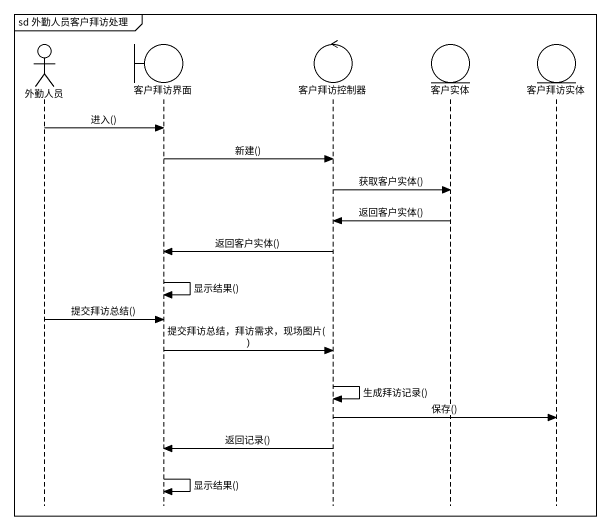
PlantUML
@startuml
mainframe sd 外勤人员客户拜访处理
hide footbox
actor 外勤人员
boundary 客户拜访界面
control 客户拜访控制器
entity 客户实体
entity 客户拜访实体

外勤人员 -> 客户拜访界面 : 进入()
客户拜访界面 -> 客户拜访控制器 : 新建()
客户拜访控制器 -> 客户实体 : 获取客户实体()
客户实体 -> 客户拜访控制器 : 返回客户实体()
客户拜访控制器 -> 客户拜访界面 : 返回客户实体()
客户拜访界面 -> 客户拜访界面 : 显示结果()
外勤人员 -> 客户拜访界面 : 提交拜访总结()
客户拜访界面 -> 客户拜访控制器 : 提交拜访总结，拜访需求，现场图片()
客户拜访控制器 -> 客户拜访控制器 : 生成拜访记录()
客户拜访控制器 -> 客户拜访实体 : 保存()
客户拜访控制器 -> 客户拜访界面 : 返回记录()
客户拜访界面 -> 客户拜访界面 : 显示结果()
@enduml
